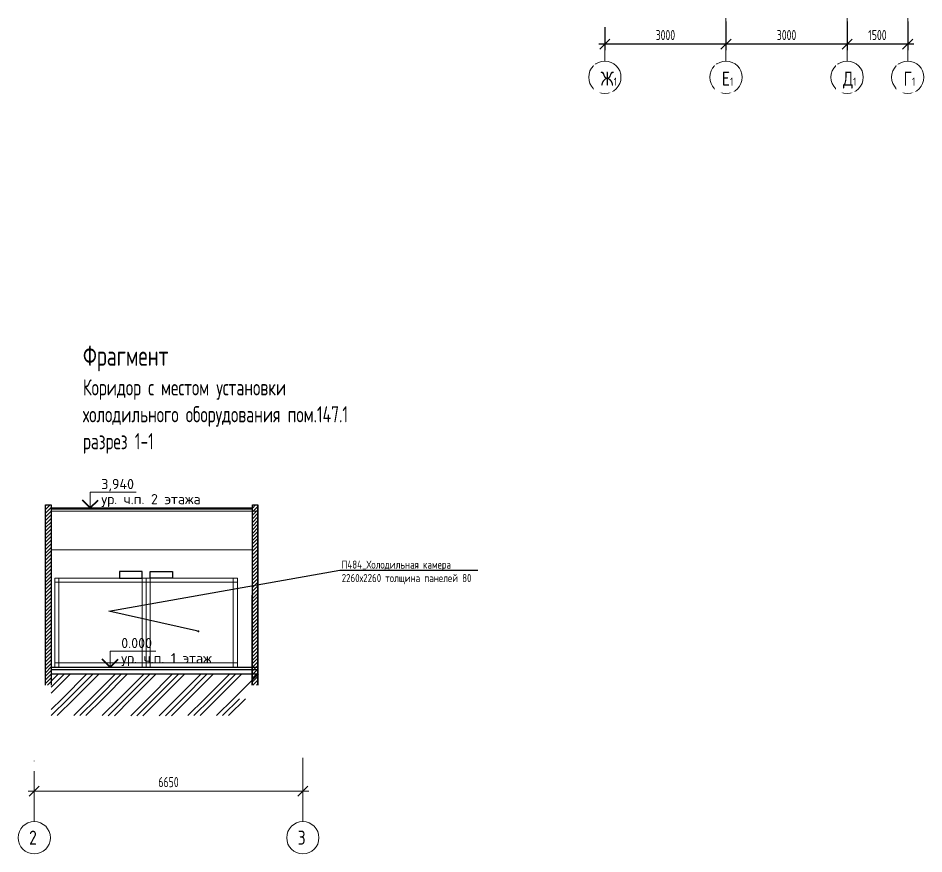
# Model space of a CAD drawing. Header units: millimetres. Extents: x -314343 to 8741575, y 21428 to 162031.
# Drawn here: x -162051 to -139623, y 116126 to 136830 of the extents above; entities that cross this region are included whole.
import ezdxf
from ezdxf import colors
from ezdxf.entities.mleader import LeaderData, LeaderLine
from ezdxf.enums import TextEntityAlignment as Align
from ezdxf.math import Vec2, Vec3

# ---------------------------------------------------------------- set-up
doc = ezdxf.new("R2010")
doc.units = ezdxf.units.MM
doc.header["$MEASUREMENT"] = 0
doc.header["$PDSIZE"] = -4
doc.linetypes.add('CENTER', pattern=[2, 1.25, -0.25, 0.25, -0.25])
doc.layers.get('0').update_dxf_attribs({"color": 250, "lineweight": 9})
doc.layers.get('Defpoints').update_dxf_attribs({"color": 6})
for name, color, linetype, lineweight in [('АР_Оси', 195, 'Continuous', 9), ('АР_Оси размеры', 164, 'Continuous', 9), ('АР_Сущ Несущая стена', 216, 'Continuous', 30), ('АР_Штриховка монолит', 250, 'Continuous', 9), ('ТХ_пищеблок', 253, 'Continuous', 20)]:
    doc.layers.add(name, color=color, linetype=linetype, lineweight=lineweight)
doc.layers.add('ПРИМЕЧАНИЕ', color=7, linetype='Continuous')
doc.layers.add('ТХ_привязка ТХ', color=7, linetype='Continuous', true_color=0x163d5c)
doc.styles.add('App_St_Tx', font='isocpeur.ttf')
doc.styles.add('Arial Narrow_6', font='ARIALN.TTF', dxfattribs={"width": 0.85, "height": 200})
doc.styles.add('ГОСТ 2.304', font='isocpeur.ttf', dxfattribs={"width": 0.7})
doc.dimstyles.new('СПДС', dxfattribs={"dimscale": 100, "dimtxt": 2.5, "dimasz": 2.5, "dimexe": 1.5, "dimexo": 0, "dimgap": 1, "dimtad": 1, "dimdec": 0, "dimrnd": 1, "dimtxsty": 'ГОСТ 2.304', "dimblk": 'OBLIQUE', "dimcen": 2.5, "dimdle": 1.5, "dimadec": 0, "dimazin": 2, "dimtfac": 0.75, "dimtdec": 0, "dimtmove": 1, "dimatfit": 3, "dimfxl": 1, "dimtolj": 1, "dimarcsym": 1})

# ---------------------------------------------------------------- blocks, each defined once
blk = doc.blocks.new('*U634')
at = {"lineweight": 20}
for p, q in [((0, 0), (0, 3.18)), ((0, 3.18), (9.18, 3.18)), ((-6.88, 0), (2.29, 0))]:
    blk.add_line(p, q, dxfattribs=at)
at = {"lineweight": 40}
for q in [(-1.59, 1.6), (1.59, 1.6)]:
    blk.add_line((0, 0), q, dxfattribs=at)
at = {"lineweight": 20, "style": 'App_St_Tx'}
blk.add_attdef('ОТМЕТКА', text='', height=2.04, dxfattribs=at).set_placement((2.21, 3.18), align=Align.BOTTOM_LEFT)
blk.add_attdef('КОММЕНТАРИЙ', text='', height=2.04, dxfattribs=at).set_placement((2.21, 2.8), align=Align.TOP_LEFT)
blk = doc.blocks.new('_Dot')
at = {"color": 0, "linetype": 'ByBlock', "lineweight": -2}
blk.add_line((-0.5, 0), (-1, 0), dxfattribs=at)
at = {"color": 0, "linetype": 'ByBlock', "const_width": 0.5}
blk.add_lwpolyline([(-0.25, 0, 1), (0.25, 0, 1)], format="xyb", close=True, dxfattribs=at)
blk = doc.blocks.new('*U633')
at = {"lineweight": 20}
for p, q in [((0, 0), (0, 3.18)), ((0, 3.18), (9.18, 3.18)), ((-6.88, 0), (2.29, 0))]:
    blk.add_line(p, q, dxfattribs=at)
at = {"lineweight": 40}
for q in [(-1.59, 1.6), (1.59, 1.6)]:
    blk.add_line((0, 0), q, dxfattribs=at)
at = {"lineweight": 20, "style": 'App_St_Tx'}
blk.add_attdef('ОТМЕТКА', text='', height=2.04, dxfattribs=at).set_placement((2.21, 3.18), align=Align.BOTTOM_LEFT)
blk.add_attdef('КОММЕНТАРИЙ', text='', height=2.04, dxfattribs=at).set_placement((2.21, 2.8), align=Align.TOP_LEFT)
blk = doc.blocks.new('_Oblique')
at = {"color": 0, "linetype": 'ByBlock', "lineweight": -2}
blk.add_line((-0.5, -0.5), (0.5, 0.5), dxfattribs=at)
blk = doc.blocks.new('*D635')
at = {"layer": 'Defpoints', "color": 0, "ltscale": 100, "transparency": 16777216}
for p in [(-141523, 136748), (-140023, 136748), (-141523, 136185)]:
    blk.add_point(p, dxfattribs=at)
at = {"layer": 'АР_Оси размеры', "color": 0, "lineweight": -2, "ltscale": 100, "transparency": 16777216}
for p, q in [((-141523, 136748), (-141523, 136035)), ((-140023, 136748), (-140023, 136035)), ((-139873, 136185), (-141673, 136185))]:
    blk.add_line(p, q, dxfattribs=at)
at = {"layer": 'АР_Оси размеры', "color": 0, "lineweight": -2, "ltscale": 100, "transparency": 16777216, "xscale": 250, "yscale": 250, "zscale": 250, "rotation": 180}
blk.add_blockref('_Oblique', (-141523, 136185), dxfattribs=at)
at = {"layer": 'АР_Оси размеры', "color": 0, "lineweight": -2, "ltscale": 100, "transparency": 16777216, "xscale": 250, "yscale": 250, "zscale": 250}
blk.add_blockref('_Oblique', (-140023, 136185), dxfattribs=at)
at = {"layer": 'АР_Оси размеры', "color": 0, "ltscale": 100, "transparency": 16777216, "insert": (-140773, 136410), "char_height": 250, "attachment_point": 5, "style": 'ГОСТ 2.304'}
blk.add_mtext('\\A1;1500', dxfattribs=at)
blk = doc.blocks.new('*D636')
at = {"layer": 'Defpoints', "color": 0, "ltscale": 100, "transparency": 16777216}
for p in [(-144523, 136608), (-141523, 136748), (-144523, 136185)]:
    blk.add_point(p, dxfattribs=at)
at = {"layer": 'АР_Оси размеры', "color": 0, "lineweight": -2, "ltscale": 100, "transparency": 16777216}
for p, q in [((-144523, 136608), (-144523, 136035)), ((-141523, 136748), (-141523, 136035)), ((-141373, 136185), (-144673, 136185))]:
    blk.add_line(p, q, dxfattribs=at)
at = {"layer": 'АР_Оси размеры', "color": 0, "lineweight": -2, "ltscale": 100, "transparency": 16777216, "xscale": 250, "yscale": 250, "zscale": 250, "rotation": 180}
blk.add_blockref('_Oblique', (-144523, 136185), dxfattribs=at)
at = {"layer": 'АР_Оси размеры', "color": 0, "lineweight": -2, "ltscale": 100, "transparency": 16777216, "xscale": 250, "yscale": 250, "zscale": 250}
blk.add_blockref('_Oblique', (-141523, 136185), dxfattribs=at)
at = {"layer": 'АР_Оси размеры', "color": 0, "ltscale": 100, "transparency": 16777216, "insert": (-143023, 136410), "char_height": 250, "attachment_point": 5, "style": 'ГОСТ 2.304'}
blk.add_mtext('\\A1;3000', dxfattribs=at)
blk = doc.blocks.new('*D637')
at = {"layer": 'Defpoints', "color": 0, "ltscale": 100, "transparency": 16777216}
for p in [(-147523, 136608), (-144523, 136748), (-147523, 136185)]:
    blk.add_point(p, dxfattribs=at)
at = {"layer": 'АР_Оси размеры', "color": 0, "lineweight": -2, "ltscale": 100, "transparency": 16777216}
for p, q in [((-147523, 136608), (-147523, 136035)), ((-144523, 136748), (-144523, 136035)), ((-144373, 136185), (-147673, 136185))]:
    blk.add_line(p, q, dxfattribs=at)
at = {"layer": 'АР_Оси размеры', "color": 0, "lineweight": -2, "ltscale": 100, "transparency": 16777216, "xscale": 250, "yscale": 250, "zscale": 250, "rotation": 180}
blk.add_blockref('_Oblique', (-147523, 136185), dxfattribs=at)
at = {"layer": 'АР_Оси размеры', "color": 0, "lineweight": -2, "ltscale": 100, "transparency": 16777216, "xscale": 250, "yscale": 250, "zscale": 250}
blk.add_blockref('_Oblique', (-144523, 136185), dxfattribs=at)
at = {"layer": 'АР_Оси размеры', "color": 0, "ltscale": 100, "transparency": 16777216, "insert": (-146023, 136410), "char_height": 250, "attachment_point": 5, "style": 'ГОСТ 2.304'}
blk.add_mtext('\\A1;3000', dxfattribs=at)

msp = doc.modelspace()

# ---------------------------------------------------------------- hatches: boundary and pattern name
at = {"layer": 'АР_Штриховка монолит', "ltscale": 100}
h = msp.add_hatch(dxfattribs=at)
h.set_pattern_fill('ANSI31', color=256, scale=20)
h.set_pattern_definition([(45, (-307047.04, 22894.31), (-44.90128, 44.90128), [])])
h.paths.add_polyline_path([(-161231, 120303.1), (-161231.3, 124758.3), (-161371.5, 124758.3), (-161371.6, 120303.1)])
h = msp.add_hatch(dxfattribs=at)
h.set_pattern_fill('ANSI31', color=256, scale=20)
h.set_pattern_definition([(45, (-301927.31, 25624.31), (-44.90128, 44.90128), [])])
h.paths.add_polyline_path([(-156111.3, 120303.1), (-156110.9, 124775.3), (-156251.1, 124775.3), (-156251.9, 120303.1)])

# ---------------------------------------------------------------- linework, layer by layer
at = {"lineweight": 30}
for p, q in [((-161231.4, 124694.8), (-156251.1, 124694.8)), ((-161231.4, 124674.8), (-156251.2, 124674.8)), ((-156111.2, 124694.8), (-156111.1, 124694.8)), ((-156111.2, 124674.8), (-156111.1, 124674.8)), ((-161231.4, 120754.8), (-156111.1, 120754.8)), ((-161231.4, 120694.8), (-156111.1, 120694.8)), ((-161231.4, 120586.8), (-156102.6, 120586.8))]:
    msp.add_line(p, q, dxfattribs=at)
for p, q in [((-161231.4, 124614.8), (-156111.1, 124614.8)), ((-161231.4, 123654.8), (-156251.5, 123654.8))]:
    msp.add_line(p, q)
at = {"linetype": 'Continuous', "lineweight": 0, "transparency": 33554641}
for p, q in [((-161231.4, 120407.9), (-161052.4, 120586.8)), ((-161231.4, 120257.9), (-160902.4, 120586.8)), ((-161231.4, 120107.9), (-160752.4, 120586.8)), ((-160962.5, 119969.6), (-160345.3, 120586.8)), ((-160812.5, 119969.6), (-160195.3, 120586.8)), ((-160662.5, 119969.6), (-160045.3, 120586.8)), ((-160255.4, 119969.6), (-159638.2, 120586.8)), ((-160105.4, 119969.6), (-159488.2, 120586.8)), ((-159955.4, 119969.6), (-159338.2, 120586.8)), ((-159548.3, 119969.6), (-158931.1, 120586.8)), ((-159398.3, 119969.6), (-158781.1, 120586.8)), ((-159248.3, 119969.6), (-158631.1, 120586.8)), ((-158841.2, 119969.6), (-158224, 120586.8)), ((-158691.2, 119969.6), (-158074, 120586.8)), ((-158541.2, 119969.6), (-157924, 120586.8)), ((-158134.1, 119969.6), (-157516.8, 120586.8)), ((-157984.1, 119969.6), (-157366.8, 120586.8)), ((-157834.1, 119969.6), (-157216.8, 120586.8)), ((-157427, 119969.6), (-156809.7, 120586.8)), ((-157277, 119969.6), (-156659.7, 120586.8)), ((-157127, 119969.6), (-156509.7, 120586.8)), ((-156719.9, 119969.6), (-156102.6, 120586.8)), ((-161231.4, 119700.7), (-160962.5, 119969.6)), ((-161231.4, 119550.7), (-160812.5, 119969.6)), ((-161081.4, 119550.7), (-160662.5, 119969.6)), ((-160674.5, 119550.5), (-160255.4, 119969.6)), ((-160524.6, 119550.4), (-160105.4, 119969.6)), ((-160374.6, 119550.4), (-159955.4, 119969.6)), ((-159967.7, 119550.2), (-159548.3, 119969.6)), ((-159817.8, 119550.1), (-159398.3, 119969.6)), ((-159667.8, 119550.1), (-159248.3, 119969.6)), ((-159260.9, 119549.9), (-158841.2, 119969.6)), ((-159111, 119549.8), (-158691.2, 119969.6)), ((-158961, 119549.8), (-158541.2, 119969.6)), ((-158554.1, 119549.6), (-158134.1, 119969.6)), ((-158404.2, 119549.5), (-157984.1, 119969.6)), ((-158254.2, 119549.5), (-157834.1, 119969.6)), ((-157845.8, 119550.7), (-157427, 119969.6)), ((-157695.8, 119550.7), (-157277, 119969.6)), ((-157545.9, 119550.7), (-157127, 119969.6)), ((-157138.7, 119550.7), (-156719.9, 119969.6)), ((-156988.7, 119550.7), (-156569.9, 119969.6)), ((-156838.8, 119550.7), (-156419.9, 119969.6))]:
    msp.add_line(p, q, dxfattribs=at)
at = {"layer": 'АР_Оси', "linetype": 'CENTER', "ltscale": 1000}
for p, q in [((-144522.5, 135764.1, 2.1), (-144522.5, 136830, 2.1)), ((-141522.5, 135764.1, 2.1), (-141522.5, 136830, 2.1)), ((-140022.5, 135764.1, 2.1), (-140022.5, 136830, 2.1)), ((-147522.5, 135764.1, 2.1), (-147522.5, 136411.2, 2.1))]:
    msp.add_line(p, q, dxfattribs=at)
at = {"layer": 'АР_Оси', "color": 253, "linetype": 'CENTER', "ltscale": 1000}
for p, q in [((-161650.8, 116926), (-161650.8, 118431)), ((-155000.8, 116926), (-155000.8, 118431))]:
    msp.add_line(p, q, dxfattribs=at)
at = {"layer": 'АР_Оси'}
for centre in [(-147522.5, 135364.1, 2.1), (-144522.5, 135364.1, 2.1), (-141522.5, 135364.1, 2.1), (-140022.5, 135364.1, 2.1)]:
    msp.add_circle(centre, 400, dxfattribs=at)
at = {"layer": 'АР_Оси', "color": 253, "ltscale": 0.5}
for centre in [(-161650.8, 116526), (-155000.8, 116526)]:
    msp.add_circle(centre, 400, dxfattribs=at)
at = {"layer": 'АР_Оси размеры', "color": 253, "ltscale": 100}
for p, q in [((-155000.8, 118502.5), (-155000.8, 117528.7)), ((-155000.8, 118502.5), (-155000.8, 117528.7)), ((-161650.8, 118088.6), (-161650.8, 117528.7)), ((-161650.8, 118088.6), (-161650.8, 117528.7)), ((-161800.8, 117678.7), (-154850.8, 117678.7))]:
    msp.add_line(p, q, dxfattribs=at)
at = {"layer": 'АР_Сущ Несущая стена'}
msp.add_line((-156251.6, 120303.1), (-156251.1, 124775.3), dxfattribs=at)
at = {"layer": 'АР_Сущ Несущая стена', "ltscale": 100}
msp.add_line((-156111.3, 120303.1), (-156111.2, 124775.3), dxfattribs=at)
at = {"layer": 'АР_Сущ Несущая стена'}
for points in [[(-161371.4, 120303.1), (-161371.4, 124775.3), (-161231.4, 124775.3), (-161231.4, 120303.1)], [(-156251.1, 120303.1), (-156251.1, 124775.3), (-156111.1, 124775.3), (-156111.1, 120303.1)]]:
    msp.add_lwpolyline(points, dxfattribs=at)
at = {"layer": 'ТХ_пищеблок', "color": 140, "ltscale": 0.1}
for points in [[(-161141.7, 120754.8), (-158881.7, 120754.8), (-158881.7, 122954.8), (-161141.7, 122954.8)], [(-161041.7, 122854.8), (-161141.7, 122854.8), (-161141.7, 122954.8), (-161041.7, 122954.8)], [(-158881.7, 122954.8), (-158981.7, 122954.8), (-158981.7, 122854.8), (-158881.7, 122854.8)], [(-156621.7, 120754.8), (-158881.7, 120754.8), (-158881.7, 122954.8), (-156621.7, 122954.8)], [(-158881.7, 122954.8), (-158781.7, 122954.8), (-158781.7, 122854.8), (-158881.7, 122854.8)], [(-156721.7, 122854.8), (-156621.7, 122854.8), (-156621.7, 122954.8), (-156721.7, 122954.8)], [(-161041.7, 120854.8), (-158981.7, 120854.8), (-158981.7, 122854.8), (-161041.7, 122854.8)], [(-156721.7, 120854.8), (-158781.7, 120854.8), (-158781.7, 122854.8), (-156721.7, 122854.8)], [(-161041.7, 120854.8), (-161141.7, 120854.8), (-161141.7, 120754.8), (-161041.7, 120754.8)], [(-158981.7, 120854.8), (-158881.7, 120854.8), (-158881.7, 120754.8), (-158981.7, 120754.8)], [(-158781.7, 120854.8), (-158881.7, 120854.8), (-158881.7, 120754.8), (-158781.7, 120754.8)], [(-156721.7, 120854.8), (-156621.7, 120854.8), (-156621.7, 120754.8), (-156721.7, 120754.8)]]:
    msp.add_lwpolyline(points, close=True, dxfattribs=at)
at = {"layer": 'ТХ_привязка ТХ', "color": 140, "ltscale": 100}
for points in [[(-159538.4, 122954.8), (-158981.7, 122954.8), (-158981.7, 123118.1), (-159538.4, 123118.1)], [(-158225, 122954.8), (-158781.7, 122954.8), (-158781.7, 123118.1), (-158225, 123118.1)]]:
    msp.add_lwpolyline(points, close=True, dxfattribs=at)

# ---------------------------------------------------------------- block references
at = {"lineweight": 20, "xscale": 123.3509672150743, "yscale": 123.3509672150743, "zscale": 123.3509672150743}
for name, p, values in [('*U633', (-160264, 124694.8), {'КОММЕНТАРИЙ': 'ур. ч.п. 2 этажа', 'ОТМЕТКА': '3,940'}), ('*U634', (-159770.6, 120754.8), {'КОММЕНТАРИЙ': 'ур. ч.п. 1 этаж', 'ОТМЕТКА': '0.000'})]:
    msp.add_blockref(name, p, dxfattribs=at).add_auto_attribs(values)
at = {"layer": 'АР_Оси размеры', "color": 253, "ltscale": 100, "xscale": 250, "yscale": 250, "zscale": 250}
for p in [(-161650.8, 117678.7), (-155000.8, 117678.7)]:
    msp.add_blockref('_Oblique', p, dxfattribs=at)
at = {"layer": 'АР_Оси размеры', "color": 253, "ltscale": 100, "xscale": 250, "yscale": 250, "zscale": 250, "rotation": 180}
for p in [(-161650.8, 117678.7), (-155000.8, 117678.7)]:
    msp.add_blockref('_Oblique', p, dxfattribs=at)

# ---------------------------------------------------------------- texts
at = {"layer": 'АР_Оси', "color": 253, "style": 'ГОСТ 2.304', "width": 0.8}
for s, p in [('2', (-161778.7, 116353.8)), ('3', (-155128.7, 116353.8))]:
    msp.add_text(s, height=350, dxfattribs=at).set_placement(p)
at = {"layer": 'АР_Оси размеры', "color": 253, "ltscale": 100, "insert": (-158325.8, 117903.7), "char_height": 250, "attachment_point": 5, "style": 'ГОСТ 2.304'}
msp.add_mtext('\\A1;6650', dxfattribs=at)
at = {"layer": 'ПРИМЕЧАНИЕ', "insert": (-160446, 126040.6, -3.6), "char_height": 500, "attachment_point": 7, "style": 'ГОСТ 2.304'}
msp.add_mtext('Фрагмент \\P{\\H0.8x;Коридор с местом установки\\Pхолодильного оборудования пом.147.1\\Pразрез 1-1}', dxfattribs=at)

# ---------------------------------------------------------------- dimensions: what is measured, and where the dimension line sits
at = {"layer": 'АР_Оси размеры', "ltscale": 100}
for base, p1, p2, picture, middle in [((-147522.5, 136184.8, 2.1), (-144522.5, 136747.7, 2.1), (-147522.5, 136608.3, 2.1), '*D637', (-146022.5, 136409.8, 2.1)), ((-144522.5, 136184.8, 2.1), (-141522.5, 136747.7, 2.1), (-144522.5, 136608.3, 2.1), '*D636', (-143022.5, 136409.8, 2.1)), ((-141522.5, 136184.8, 2.1), (-140022.5, 136747.7, 2.1), (-141522.5, 136747.7, 2.1), '*D635', (-140772.5, 136409.8, 2.1))]:
    dim = msp.add_linear_dim(base=base, p1=p1, p2=p2, angle=180, dimstyle='СПДС', dxfattribs=at)
    dim.commit()
    dim.dimension.update_dxf_attribs({"geometry": picture, "text_midpoint": middle})

# ---------------------------------------------------------------- leaders
at = {"layer": 'ТХ_привязка ТХ'}
ml = msp.add_multileader_mtext('Standard', dxfattribs=at)
ml.set_content('{\\fISOCPEUR|b0|i0|c204|p34;\\W0.8;П484_Холодильная камера 2260х2260 толщина панелей 80}', color=256, style='Arial Narrow_6')
ml.set_leader_properties()
ml.set_arrow_properties(name='DOT')
ml.build(insert=Vec2(0, 0))
ml.multileader.update_dxf_attribs({"text_left_attachment_type": 6, "text_right_attachment_type": 6, "dogleg_length": 50, "arrow_head_size": 50})
ctx = ml.context
ctx.base_point, ctx.char_height, ctx.arrow_head_size, ctx.landing_gap_size, ctx.plane_origin = Vec3(-154038.6, 123152.2, -3.6), 200, 50, 0.09, Vec3(-142149.4, 151835.6, -3.6)
ctx.left_attachment, ctx.right_attachment = 6, 6
notes = []
notes.append((ctx, [(0, (1, 1, 0), (-154088.6, 123152.2, -3.6), (1, 0), 50, [(1, [(-157584.8, 121638.7, -3.6), (-159807.6, 122137.8, -3.6)], 0, [])])]))
ctx.mtext.insert, ctx.mtext.width, ctx.mtext.defined_height, ctx.mtext.flow_direction = Vec3(-154038.5, 123392.2, -3.6), 3336.787, 5836.6, 5
for ctx, leaders in notes:
    for number, flags, end, landing, length, lines in leaders:
        leader = LeaderData()
        leader.index, (leader.has_last_leader_line, leader.has_dogleg_vector, leader.attachment_direction) = number, flags
        leader.last_leader_point, leader.dogleg_vector, leader.dogleg_length = Vec3(end), Vec3(landing), length
        for number, points, colour, breaks in lines:
            line = LeaderLine()
            line.index, line.vertices, line.color, line.breaks = number, Vec3.list(points), colors.encode_raw_color(colour), breaks
            leader.lines.append(line)
        ctx.leaders.append(leader)

# ---------------------------------------------------------------- next in the draw order: texts
at = {"layer": 'АР_Оси', "char_height": 350, "width": 114.629, "attachment_point": 1, "line_spacing_factor": 1.149209, "style": 'ГОСТ 2.304', "bg_fill": 2}
for s, insert in [('{\\W0.8;Ж\\H0.57143x;1}', (-147626, 135506.1, 2.1)), ('{\\W0.8;Е\\H0.57143x;1}', (-144626, 135506.1, 2.1)), ('{\\W0.8;Д\\H0.57143x;1}', (-141626, 135506.1, 2.1)), ('{\\W0.8;Г\\H0.57143x;1}', (-140126, 135506.1, 2.1))]:
    msp.add_mtext(s, dxfattribs=dict(at, insert=insert))

doc.saveas('drawing.dxf')
